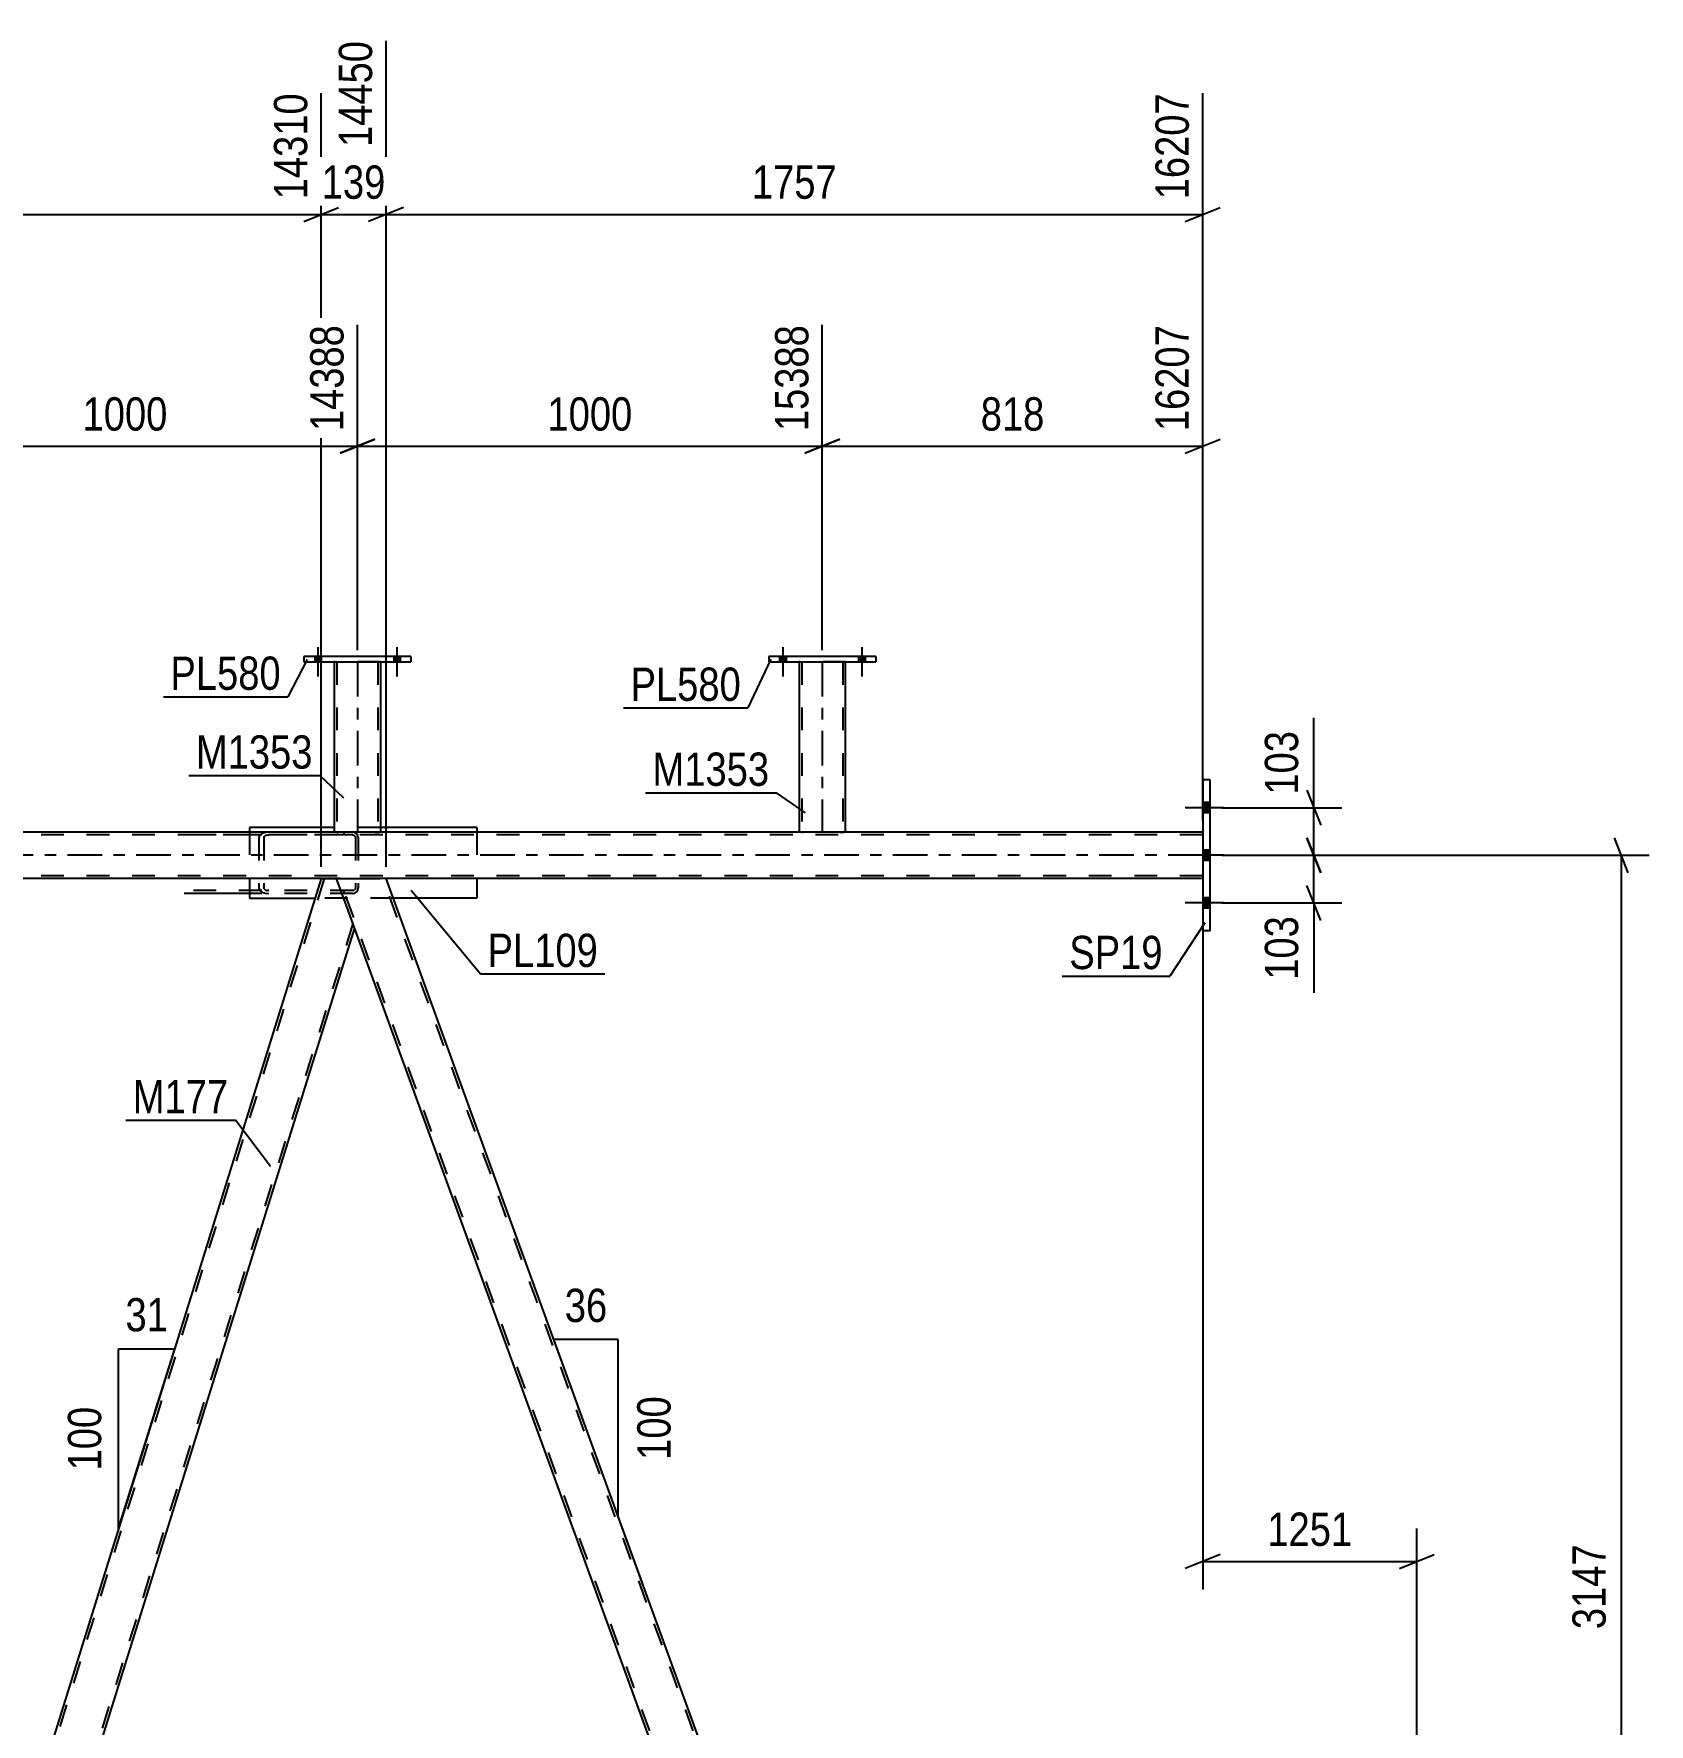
# Model space of a CAD drawing. Header units: millimetres. Extents: x -777 to 412, y -850 to -9.
# Drawn here: x -165.5 to -26.5, y -749.8 to -604.4 of the extents above; entities that cross this region are included whole.
import ezdxf

# ---------------------------------------------------------------- set-up
doc = ezdxf.new("R2010")
doc.units = ezdxf.units.MM
doc.linetypes.add('DXK_LINE_DOT2', pattern=[3.9198, 1.9599, -1.9599])
doc.linetypes.add('DXK_LINE_DOT3', pattern=[5.9187, 2.979, -0.9799, 0.9799, -0.9799])
doc.styles.add('Arial Narrow', font='ARIALN.TTF', dxfattribs={"height": 0.2})

# ---------------------------------------------------------------- blocks, each defined once
blk = doc.blocks.new('Bolt-570390744-7756 - 7739')
at = {"linetype": 'Continuous'}
for points in [[(-100.81, -657.95), (-101.37, -657.95), (-101.37, -658.43), (-100.81, -658.43)], [(-100.81, -657.95), (-101.37, -657.95), (-101.37, -658.43), (-100.81, -658.43)], [(-94.01, -657.95), (-94.57, -657.95), (-94.57, -658.43), (-94.01, -658.43)], [(-94.01, -657.95), (-94.57, -657.95), (-94.57, -658.43), (-94.01, -658.43)]]:
    blk.add_hatch(color=1, dxfattribs=at).paths.add_polyline_path(points)
at = {"color": 1, "linetype": 'Continuous'}
for p, q in [((-101.09, -657.15), (-101.09, -659.67)), ((-101.09, -657.15), (-101.09, -659.67)), ((-94.29, -657.15), (-94.29, -659.67)), ((-94.29, -657.15), (-94.29, -659.67)), ((-101.37, -657.95), (-101.37, -658.43)), ((-101.37, -657.95), (-101.37, -658.43)), ((-100.81, -657.95), (-100.81, -658.43)), ((-100.81, -657.95), (-100.81, -658.43)), ((-94.57, -657.95), (-94.57, -658.43)), ((-94.57, -657.95), (-94.57, -658.43)), ((-94.01, -657.95), (-94.01, -658.43)), ((-94.01, -657.95), (-94.01, -658.43))]:
    blk.add_line(p, q, dxfattribs=at)
blk = doc.blocks.new('Bolt-570390744-7881 - 7739')
at = {"linetype": 'Continuous'}
for points in [[(-64.32, -671.41), (-64.32, -670.53), (-64.96, -670.53), (-64.96, -671.41)], [(-64.32, -671.41), (-64.32, -670.53), (-64.96, -670.53), (-64.96, -671.41)], [(-64.32, -671.41), (-64.32, -670.53), (-64.96, -670.53), (-64.96, -671.41)], [(-64.32, -675.51), (-64.32, -674.63), (-64.96, -674.63), (-64.96, -675.51)], [(-64.32, -675.51), (-64.32, -674.63), (-64.96, -674.63), (-64.96, -675.51)], [(-64.32, -679.61), (-64.32, -678.73), (-64.96, -678.73), (-64.96, -679.61)], [(-64.32, -679.61), (-64.32, -678.73), (-64.96, -678.73), (-64.96, -679.61)], [(-64.32, -679.61), (-64.32, -678.73), (-64.96, -678.73), (-64.96, -679.61)]]:
    blk.add_hatch(color=1, dxfattribs=at).paths.add_polyline_path(points)
at = {"color": 1, "linetype": 'Continuous'}
for p, q in [((-64.32, -670.53), (-64.96, -670.53)), ((-64.32, -670.53), (-64.96, -670.53)), ((-64.32, -670.53), (-64.96, -670.53)), ((-63.16, -670.97), (-66.48, -670.97)), ((-63.16, -670.97), (-66.48, -670.97)), ((-63.16, -670.97), (-66.48, -670.97)), ((-64.32, -671.41), (-64.96, -671.41)), ((-64.32, -671.41), (-64.96, -671.41)), ((-64.32, -671.41), (-64.96, -671.41)), ((-64.32, -674.63), (-64.96, -674.63)), ((-64.32, -674.63), (-64.96, -674.63)), ((-63.16, -675.07), (-66.48, -675.07)), ((-63.16, -675.07), (-66.48, -675.07)), ((-64.32, -675.51), (-64.96, -675.51)), ((-64.32, -675.51), (-64.96, -675.51)), ((-63.16, -679.17), (-66.48, -679.17)), ((-63.16, -679.17), (-66.48, -679.17)), ((-63.16, -679.17), (-66.48, -679.17)), ((-64.32, -678.73), (-64.96, -678.73)), ((-64.32, -678.73), (-64.96, -678.73)), ((-64.32, -678.73), (-64.96, -678.73)), ((-64.32, -679.61), (-64.96, -679.61)), ((-64.32, -679.61), (-64.96, -679.61)), ((-64.32, -679.61), (-64.96, -679.61))]:
    blk.add_line(p, q, dxfattribs=at)
blk = doc.blocks.new('Bolt-570390744-7757 - 7739')
at = {"linetype": 'Continuous'}
for points in [[(-140.81, -657.95), (-141.37, -657.95), (-141.37, -658.43), (-140.81, -658.43)], [(-140.81, -657.95), (-141.37, -657.95), (-141.37, -658.43), (-140.81, -658.43)], [(-134.01, -657.95), (-134.57, -657.95), (-134.57, -658.43), (-134.01, -658.43)], [(-134.01, -657.95), (-134.57, -657.95), (-134.57, -658.43), (-134.01, -658.43)]]:
    blk.add_hatch(color=1, dxfattribs=at).paths.add_polyline_path(points)
at = {"color": 1, "linetype": 'Continuous'}
for p, q in [((-141.09, -657.15), (-141.09, -659.67)), ((-141.09, -657.15), (-141.09, -659.67)), ((-134.29, -657.15), (-134.29, -659.67)), ((-134.29, -657.15), (-134.29, -659.67)), ((-141.37, -657.95), (-141.37, -658.43)), ((-141.37, -657.95), (-141.37, -658.43)), ((-140.81, -657.95), (-140.81, -658.43)), ((-140.81, -657.95), (-140.81, -658.43)), ((-134.57, -657.95), (-134.57, -658.43)), ((-134.57, -657.95), (-134.57, -658.43)), ((-134.01, -657.95), (-134.01, -658.43)), ((-134.01, -657.95), (-134.01, -658.43))]:
    blk.add_line(p, q, dxfattribs=at)
blk = doc.blocks.new('Part-570390744-7952 - 7739')
at = {"color": 2, "linetype": 'Continuous'}
for p, q in [((-139.49, -677.07), (-139.45, -677.07)), ((-139.45, -677.07), (-135.74, -677.07)), ((-135.23, -677.07), (-135.74, -677.07)), ((-91.11, -798.29), (-135.23, -677.07)), ((-95.37, -798.29), (-137.94, -681.32))]:
    blk.add_line(p, q, dxfattribs=at)
at = {"color": 7, "linetype": 'DXK_LINE_DOT2'}
for p, q in [((-137.94, -681.32), (-139.49, -677.07)), ((-95.11, -798.29), (-139.23, -677.07)), ((-91.37, -798.29), (-135.49, -677.07)), ((-135.27, -677.07), (-135.38, -677.07)), ((-135.23, -677.07), (-135.27, -677.07)), ((-95.37, -798.29), (-91.11, -798.29))]:
    blk.add_line(p, q, dxfattribs=at)
blk = doc.blocks.new('Part-570390744-7780 - 7739')
at = {"color": 2, "linetype": 'Continuous'}
for p, q in [((-142.29, -657.95), (-142.29, -658.43)), ((-133.09, -657.95), (-142.29, -657.95)), ((-142.29, -658.43), (-133.09, -658.43)), ((-133.09, -657.95), (-133.09, -658.43))]:
    blk.add_line(p, q, dxfattribs=at)
blk = doc.blocks.new('Part-570390744-7793 - 7739')
at = {"color": 2, "linetype": 'Continuous'}
for p, q in [((-64.96, -668.57), (-64.96, -681.57)), ((-64.32, -668.57), (-64.96, -668.57)), ((-64.32, -681.57), (-64.32, -668.57)), ((-64.32, -681.57), (-64.96, -681.57))]:
    blk.add_line(p, q, dxfattribs=at)
blk = doc.blocks.new('Part-570390744-7859 - 7739')
at = {"color": 7, "linetype": 'DXK_LINE_DOT2'}
for p, q in [((-64.96, -673.31), (-677.44, -673.31)), ((-135.69, -673.07), (-139.69, -673.07)), ((-95.69, -673.07), (-99.69, -673.07)), ((-64.96, -673.07), (-64.96, -677.07)), ((-64.96, -676.83), (-677.44, -676.83)), ((-64.96, -677.07), (-566.48, -677.07)), ((-135.23, -677.07), (-140.81, -677.07))]:
    blk.add_line(p, q, dxfattribs=at)
at = {"color": 2, "linetype": 'Continuous'}
for p, q in [((-139.69, -673.07), (-175.69, -673.07)), ((-99.69, -673.07), (-135.69, -673.07)), ((-64.96, -673.07), (-95.69, -673.07)), ((-140.81, -677.07), (-220.36, -677.07)), ((-64.96, -677.07), (-135.23, -677.07))]:
    blk.add_line(p, q, dxfattribs=at)
at = {"color": 7, "linetype": 'DXK_LINE_DOT3'}
blk.add_line((-64.96, -675.07), (-677.44, -675.07), dxfattribs=at)
blk = doc.blocks.new('Part-570390744-7980 - 7739')
at = {"color": 2, "linetype": 'Continuous'}
for p, q in [((-140.81, -677.07), (-177.51, -794.82)), ((-140.81, -677.07), (-140.77, -677.07)), ((-140.77, -677.07), (-139.49, -677.07)), ((-138.21, -680.58), (-139.49, -677.07)), ((-137.94, -681.32), (-138.21, -680.58)), ((-137.94, -681.32), (-174.4, -798.29)), ((-176.24, -798.29), (-177.51, -794.82))]:
    blk.add_line(p, q, dxfattribs=at)
at = {"color": 7, "linetype": 'DXK_LINE_DOT2'}
for p, q in [((-140.55, -677.07), (-177.37, -795.19)), ((-138.08, -680.95), (-174.65, -798.29)), ((-137.94, -681.32), (-138.11, -680.86)), ((-174.4, -798.29), (-176.24, -798.29))]:
    blk.add_line(p, q, dxfattribs=at)
blk = doc.blocks.new('Part-570390744-8091 - 7739')
at = {"color": 2, "linetype": 'Continuous'}
for p, q in [((-146.98, -672.67), (-146.98, -673.07)), ((-139.69, -672.67), (-146.98, -672.67)), ((-127.41, -672.67), (-135.69, -672.67)), ((-127.41, -672.67), (-127.41, -673.07)), ((-146.98, -677.07), (-146.98, -678.75)), ((-127.41, -677.07), (-127.41, -678.75)), ((-146.98, -678.75), (-141.33, -678.75)), ((-127.41, -678.75), (-134.62, -678.75))]:
    blk.add_line(p, q, dxfattribs=at)
at = {"color": 7, "linetype": 'DXK_LINE_DOT2'}
for p, q in [((-146.98, -673.07), (-146.98, -677.07)), ((-135.69, -672.67), (-139.69, -672.67)), ((-127.41, -673.07), (-127.41, -677.07)), ((-134.62, -678.75), (-141.33, -678.75))]:
    blk.add_line(p, q, dxfattribs=at)
blk = doc.blocks.new('Part-570390744-8157 - 7739')
at = {"color": 2, "linetype": 'Continuous'}
for p, q in [((-139.69, -658.43), (-139.69, -673.07)), ((-135.69, -673.07), (-135.69, -658.43)), ((-136.17, -673.08), (-139.68, -673.08)), ((-135.72, -673.08), (-136.17, -673.08)), ((-135.69, -673.08), (-135.72, -673.08))]:
    blk.add_line(p, q, dxfattribs=at)
at = {"color": 7, "linetype": 'DXK_LINE_DOT2'}
for p, q in [((-135.69, -658.43), (-139.69, -658.43)), ((-139.45, -658.43), (-139.45, -673.08)), ((-135.93, -658.43), (-135.93, -673.08)), ((-139.69, -673.07), (-139.69, -673.08)), ((-139.68, -673.08), (-139.69, -673.08)), ((-139.69, -673.08), (-139.68, -673.08)), ((-139.45, -673.08), (-139.43, -673.08)), ((-139.43, -673.08), (-139.39, -673.08)), ((-139.39, -673.08), (-139.37, -673.08)), ((-136.17, -673.08), (-135.83, -673.08)), ((-135.69, -673.07), (-135.69, -673.08)), ((-135.69, -673.08), (-135.69, -673.07)), ((-135.69, -673.08), (-135.69, -673.08)), ((-135.69, -673.08), (-135.69, -673.08))]:
    blk.add_line(p, q, dxfattribs=at)
at = {"color": 7, "linetype": 'DXK_LINE_DOT3'}
blk.add_line((-137.69, -658.43), (-137.69, -673.08), dxfattribs=at)
blk = doc.blocks.new('Part-570390744-8181 - 7739')
at = {"color": 2, "linetype": 'Continuous'}
for p, q in [((-102.29, -657.95), (-102.29, -658.43)), ((-93.09, -657.95), (-102.29, -657.95)), ((-102.29, -658.43), (-93.09, -658.43)), ((-93.09, -657.95), (-93.09, -658.43))]:
    blk.add_line(p, q, dxfattribs=at)
blk = doc.blocks.new('Part-570390744-8251 - 7739')
at = {"color": 7, "linetype": 'DXK_LINE_DOT2'}
for p, q in [((-138.09, -673.07), (-152.59, -673.07)), ((-138.09, -673.31), (-152.59, -673.31)), ((-146.11, -673.37), (-146.18, -673.55)), ((-145.74, -673.55), (-145.71, -673.46)), ((-145.3, -673.07), (-145.64, -673.11)), ((-145.47, -673.33), (-145.3, -673.31)), ((-138.84, -673.31), (-138.84, -673.07)), ((-137.91, -673.11), (-138.09, -673.07)), ((-138.09, -673.31), (-138, -673.33)), ((-138, -673.33), (-137.93, -673.38)), ((-137.93, -673.38), (-137.88, -673.46)), ((-137.76, -673.21), (-137.91, -673.11)), ((-137.88, -673.46), (-137.86, -673.55)), ((-137.66, -673.37), (-137.76, -673.21)), ((-137.63, -673.55), (-137.66, -673.37)), ((-146.18, -673.55), (-146.18, -677.87)), ((-145.74, -673.55), (-145.74, -677.87)), ((-137.86, -673.55), (-137.86, -677.87)), ((-137.63, -673.55), (-137.63, -677.87)), ((-138.09, -678.11), (-152.59, -678.11)), ((-138.09, -678.35), (-146.98, -678.35)), ((-146.18, -677.87), (-146.11, -678.06)), ((-145.71, -677.97), (-145.74, -677.87)), ((-145.64, -678.32), (-145.3, -678.35)), ((-145.3, -678.11), (-145.47, -678.1)), ((-138.84, -678.35), (-138.84, -678.11)), ((-138, -678.1), (-138.09, -678.11)), ((-138.09, -678.35), (-137.91, -678.32)), ((-137.93, -678.04), (-138, -678.1)), ((-137.88, -677.97), (-137.93, -678.04)), ((-137.91, -678.32), (-137.76, -678.21)), ((-137.86, -677.87), (-137.88, -677.97)), ((-137.76, -678.21), (-137.66, -678.06)), ((-137.66, -678.06), (-137.63, -677.87))]:
    blk.add_line(p, q, dxfattribs=at)
at = {"color": 2, "linetype": 'Continuous'}
blk.add_line((-146.98, -678.35), (-152.59, -678.35), dxfattribs=at)
at = {"color": 7, "linetype": 'DXK_LINE_DOT2'}
for centre, radius, start, end in [((-145.5, -673.92), 0.817, 99.5182, 138.0638), ((-145.4, -673.74), 0.409, 99.5182, 138.0638), ((-145.5, -677.51), 0.817, 221.9363, 260.4819), ((-145.4, -677.69), 0.409, 221.9363, 260.4819)]:
    blk.add_arc(centre, radius, start, end, dxfattribs=at)
blk = doc.blocks.new('Part-570390744-8262 - 7739')
at = {"color": 2, "linetype": 'Continuous'}
for p, q in [((-99.69, -658.43), (-99.69, -673.07)), ((-95.69, -673.07), (-95.69, -658.43)), ((-96.17, -673.08), (-99.68, -673.08)), ((-95.72, -673.08), (-96.17, -673.08)), ((-95.69, -673.08), (-95.72, -673.08))]:
    blk.add_line(p, q, dxfattribs=at)
at = {"color": 7, "linetype": 'DXK_LINE_DOT2'}
for p, q in [((-95.69, -658.43), (-99.69, -658.43)), ((-99.45, -658.43), (-99.45, -673.08)), ((-95.93, -658.43), (-95.93, -673.08)), ((-99.69, -673.07), (-99.69, -673.08)), ((-99.68, -673.08), (-99.69, -673.08)), ((-99.69, -673.08), (-99.68, -673.08)), ((-99.45, -673.08), (-99.43, -673.08)), ((-99.43, -673.08), (-99.39, -673.08)), ((-99.39, -673.08), (-99.37, -673.08)), ((-96.17, -673.08), (-95.83, -673.08)), ((-95.69, -673.07), (-95.69, -673.08)), ((-95.69, -673.08), (-95.69, -673.07)), ((-95.69, -673.08), (-95.69, -673.08)), ((-95.69, -673.08), (-95.69, -673.08))]:
    blk.add_line(p, q, dxfattribs=at)
at = {"color": 7, "linetype": 'DXK_LINE_DOT3'}
blk.add_line((-97.69, -658.43), (-97.69, -673.08), dxfattribs=at)
blk = doc.blocks.new('StraightDimension-570390744-9282 - 7739')
at = {"color": 7, "linetype": 'Continuous'}
for p, q in [((-56, -673.57), (-54.8, -676.57)), ((-63.32, -675.07), (-53, -675.07)), ((-55.4, -679.17), (-55.4, -675.07)), ((-54.8, -680.67), (-56, -677.67)), ((-63.32, -679.17), (-53, -679.17)), ((-55.4, -679.17), (-55.4, -686.91)), ((-55.4, -679.17), (-55.4, -686.91))]:
    blk.add_line(p, q, dxfattribs=at)
at = {"color": 0}
blk.add_wipeout([(-56.15, -679.7), (-60.35, -679.7), (-60.35, -686.38), (-56.15, -686.38)], dxfattribs=at)
at = {"color": 3, "style": 'Arial Narrow'}
blk.add_text('103', height=2.863, rotation=90.0002, dxfattribs=at).set_placement((-56.75, -685.78))
blk = doc.blocks.new('StraightDimension-570390744-9295 - 7739')
at = {"color": 7, "linetype": 'Continuous'}
for p, q in [((-55.4, -670.97), (-55.4, -663.24)), ((-55.4, -670.97), (-55.4, -663.24)), ((-56, -669.47), (-54.8, -672.47)), ((-63.32, -670.97), (-53, -670.97)), ((-55.4, -675.07), (-55.4, -670.97)), ((-54.8, -676.57), (-56, -673.57)), ((-63.32, -675.07), (-53, -675.07))]:
    blk.add_line(p, q, dxfattribs=at)
at = {"color": 0}
blk.add_wipeout([(-56.15, -663.76), (-60.35, -663.76), (-60.35, -670.45), (-56.15, -670.45)], dxfattribs=at)
at = {"color": 3, "style": 'Arial Narrow'}
blk.add_text('103', height=2.863, rotation=90.0002, dxfattribs=at).set_placement((-56.75, -669.85))
blk = doc.blocks.new('StraightDimension-570390744-8601 - 7739')
at = {"color": 7, "linetype": 'Continuous'}
for p, q in [((-135.23, -676.07), (-135.23, -604.98)), ((-64.96, -672.07), (-64.96, -609.48)), ((-133.73, -619.32), (-136.73, -620.52)), ((-66.46, -620.52), (-63.46, -619.32)), ((-135.23, -619.92), (-64.96, -619.92))]:
    blk.add_line(p, q, dxfattribs=at)
at = {"color": 0}
blk.add_wipeout([(-95.84, -619.17), (-95.84, -614.97), (-104.35, -614.97), (-104.35, -619.17)], dxfattribs=at)
at = {"color": 3, "style": 'Arial Narrow'}
blk.add_text('1757', height=2.863, dxfattribs=at).set_placement((-103.75, -618.57))
at = {"color": 0, "linetype": 'Continuous'}
blk.add_wipeout([(-65.56, -608.88), (-69.76, -608.88), (-69.76, -619.22), (-65.56, -619.22)], dxfattribs=at)
at = {"color": 3, "linetype": 'Continuous', "style": 'Arial Narrow'}
blk.add_text('16207', height=2.863, rotation=90.0002, dxfattribs=at).set_placement((-66.16, -618.62))
blk = doc.blocks.new('StraightDimension-570390744-48642 - 7739')
at = {"color": 7, "linetype": 'Continuous'}
for p, q in [((-137.69, -657.43), (-137.69, -629.43)), ((-97.69, -657.43), (-97.69, -629.43)), ((-136.19, -639.27), (-139.19, -640.47)), ((-137.69, -639.87), (-97.69, -639.87)), ((-99.19, -640.47), (-96.19, -639.27))]:
    blk.add_line(p, q, dxfattribs=at)
at = {"color": 0}
blk.add_wipeout([(-113.43, -639.12), (-113.43, -634.92), (-121.94, -634.92), (-121.94, -639.12)], dxfattribs=at)
at = {"color": 3, "style": 'Arial Narrow'}
blk.add_text('1000', height=2.863, dxfattribs=at).set_placement((-121.34, -638.52))
at = {"color": 0, "linetype": 'Continuous'}
blk.add_wipeout([(-98.29, -628.83), (-102.49, -628.83), (-102.49, -639.17), (-98.29, -639.17)], dxfattribs=at)
at = {"color": 3, "linetype": 'Continuous', "style": 'Arial Narrow'}
blk.add_text('15388', height=2.863, rotation=90.0002, dxfattribs=at).set_placement((-98.89, -638.57))
blk = doc.blocks.new('StraightDimension-570390744-8603 - 7739')
at = {"color": 7, "linetype": 'Continuous'}
for p, q in [((-220.36, -676.07), (-220.36, -604.98)), ((-140.81, -676.07), (-140.81, -609.48)), ((-218.86, -619.32), (-221.86, -620.52)), ((-142.31, -620.52), (-139.31, -619.32)), ((-220.36, -619.92), (-140.81, -619.92))]:
    blk.add_line(p, q, dxfattribs=at)
at = {"color": 0}
blk.add_wipeout([(-176.33, -619.17), (-176.33, -614.97), (-184.84, -614.97), (-184.84, -619.17)], dxfattribs=at)
at = {"color": 3, "style": 'Arial Narrow'}
blk.add_text('1989', height=2.863, dxfattribs=at).set_placement((-184.24, -618.57))
at = {"color": 0, "linetype": 'Continuous'}
blk.add_wipeout([(-141.41, -608.88), (-145.61, -608.88), (-145.61, -619.22), (-141.41, -619.22)], dxfattribs=at)
at = {"color": 3, "linetype": 'Continuous', "style": 'Arial Narrow'}
blk.add_text('14310', height=2.863, rotation=90.0002, dxfattribs=at).set_placement((-142.01, -618.62))
blk = doc.blocks.new('StraightDimension-570390744-8596 - 7739')
at = {"color": 7, "linetype": 'Continuous'}
for p, q in [((-28.34, -676.57), (-29.54, -673.57)), ((-63.32, -675.07), (-26.54, -675.07)), ((-28.94, -800.93), (-28.94, -675.07)), ((-29.54, -799.43), (-28.34, -802.43)), ((-44.9, -800.93), (-26.54, -800.93))]:
    blk.add_line(p, q, dxfattribs=at)
at = {"color": 0}
blk.add_wipeout([(-29.69, -733.75), (-33.89, -733.75), (-33.89, -742.26), (-29.69, -742.26)], dxfattribs=at)
at = {"color": 3, "style": 'Arial Narrow'}
blk.add_text('3147', height=2.863, rotation=90.0002, dxfattribs=at).set_placement((-30.29, -741.66))
blk = doc.blocks.new('StraightDimension-570390744-8602 - 7739')
at = {"color": 7, "linetype": 'Continuous'}
for p, q in [((-135.23, -676.07), (-135.23, -604.98)), ((-140.81, -676.07), (-140.81, -609.48)), ((-142.31, -620.52), (-139.31, -619.32)), ((-133.73, -619.32), (-136.73, -620.52)), ((-140.81, -619.92), (-135.23, -619.92))]:
    blk.add_line(p, q, dxfattribs=at)
at = {"color": 0}
blk.add_wipeout([(-134.68, -619.17), (-134.68, -614.97), (-141.36, -614.97), (-141.36, -619.17)], dxfattribs=at)
at = {"color": 3, "style": 'Arial Narrow'}
blk.add_text('139', height=2.863, dxfattribs=at).set_placement((-140.76, -618.57))
at = {"color": 0, "linetype": 'Continuous'}
blk.add_wipeout([(-135.83, -604.38), (-140.03, -604.38), (-140.03, -614.72), (-135.83, -614.72)], dxfattribs=at)
at = {"color": 3, "linetype": 'Continuous', "style": 'Arial Narrow'}
blk.add_text('14450', height=2.863, rotation=90.0002, dxfattribs=at).set_placement((-136.43, -614.12))
blk = doc.blocks.new('AngleDimension-570390744-9314 - 7739')
at = {"color": 7, "linetype": 'Continuous'}
for p, q in [((-158.24, -717.53), (-153.41, -717.53)), ((-158.24, -732.99), (-153.41, -717.53)), ((-158.24, -732.99), (-158.24, -717.53)), ((-155.18, -723.19), (-153.41, -717.53))]:
    blk.add_line(p, q, dxfattribs=at)
at = {"color": 0}
for points in [[(-153.4, -716.63), (-153.4, -712.43), (-158.25, -712.43), (-158.25, -716.63)], [(-159.14, -721.92), (-163.34, -721.92), (-163.34, -728.6), (-159.14, -728.6)]]:
    blk.add_wipeout(points, dxfattribs=at)
at = {"color": 3, "style": 'Arial Narrow'}
blk.add_text('31', height=2.863, dxfattribs=at).set_placement((-157.65, -716.03))
blk.add_text('100', height=2.863, rotation=90.0002, dxfattribs=at).set_placement((-159.74, -728))
blk = doc.blocks.new('AngleDimension-570390744-9328 - 7739')
at = {"color": 7, "linetype": 'Continuous'}
for p, q in [((-115.25, -716.73), (-120.79, -716.73)), ((-115.25, -731.96), (-120.79, -716.73)), ((-115.25, -731.96), (-115.25, -716.73)), ((-113.17, -737.69), (-115.25, -731.96))]:
    blk.add_line(p, q, dxfattribs=at)
at = {"color": 0}
for points in [[(-115.6, -715.83), (-115.6, -711.63), (-120.45, -711.63), (-120.45, -715.83)], [(-110.15, -721), (-114.35, -721), (-114.35, -727.69), (-110.15, -727.69)]]:
    blk.add_wipeout(points, dxfattribs=at)
at = {"color": 3, "style": 'Arial Narrow'}
blk.add_text('36', height=2.863, dxfattribs=at).set_placement((-119.85, -715.23))
blk.add_text('100', height=2.863, rotation=90.0002, dxfattribs=at).set_placement((-110.75, -727.09))
blk = doc.blocks.new('StraightDimension-570390744-48641 - 7739')
at = {"color": 7, "linetype": 'Continuous'}
for p, q in [((-97.69, -657.43), (-97.69, -629.43)), ((-64.96, -672.07), (-64.96, -629.43)), ((-96.19, -639.27), (-99.19, -640.47)), ((-97.69, -639.87), (-64.96, -639.87)), ((-66.46, -640.47), (-63.46, -639.27))]:
    blk.add_line(p, q, dxfattribs=at)
at = {"color": 0}
blk.add_wipeout([(-77.98, -639.12), (-77.98, -634.92), (-84.66, -634.92), (-84.66, -639.12)], dxfattribs=at)
at = {"color": 3, "style": 'Arial Narrow'}
blk.add_text('818', height=2.863, dxfattribs=at).set_placement((-84.06, -638.52))
at = {"color": 0, "linetype": 'Continuous'}
blk.add_wipeout([(-65.56, -628.83), (-69.76, -628.83), (-69.76, -639.17), (-65.56, -639.17)], dxfattribs=at)
at = {"color": 3, "linetype": 'Continuous', "style": 'Arial Narrow'}
blk.add_text('16207', height=2.863, rotation=90.0002, dxfattribs=at).set_placement((-66.16, -638.57))
blk = doc.blocks.new('StraightDimension-570390744-48643 - 7739')
at = {"color": 7, "linetype": 'Continuous'}
for p, q in [((-177.69, -657.43), (-177.69, -629.43)), ((-137.69, -657.43), (-137.69, -629.43)), ((-176.19, -639.27), (-179.19, -640.47)), ((-177.69, -639.87), (-137.69, -639.87)), ((-139.19, -640.47), (-136.19, -639.27))]:
    blk.add_line(p, q, dxfattribs=at)
at = {"color": 0}
blk.add_wipeout([(-153.43, -639.12), (-153.43, -634.92), (-161.94, -634.92), (-161.94, -639.12)], dxfattribs=at)
at = {"color": 3, "style": 'Arial Narrow'}
blk.add_text('1000', height=2.863, dxfattribs=at).set_placement((-161.34, -638.52))
at = {"color": 0, "linetype": 'Continuous'}
blk.add_wipeout([(-138.29, -628.83), (-142.49, -628.83), (-142.49, -639.17), (-138.29, -639.17)], dxfattribs=at)
at = {"color": 3, "linetype": 'Continuous', "style": 'Arial Narrow'}
blk.add_text('14388', height=2.863, rotation=90.0002, dxfattribs=at).set_placement((-138.89, -638.57))
blk = doc.blocks.new('StraightDimension-570390744-60743 - 7739')
at = {"color": 7, "linetype": 'Continuous'}
for p, q in [((-64.96, -678.07), (-64.96, -738.24)), ((-46.54, -797.29), (-46.54, -732.99)), ((-63.46, -735.24), (-66.46, -736.44)), ((-64.96, -735.84), (-46.54, -735.84)), ((-48.04, -736.44), (-45.04, -735.24))]:
    blk.add_line(p, q, dxfattribs=at)
at = {"color": 0}
blk.add_wipeout([(-51.49, -735.09), (-51.49, -730.89), (-60, -730.89), (-60, -735.09)], dxfattribs=at)
at = {"color": 3, "style": 'Arial Narrow'}
blk.add_text('1251', height=2.863, dxfattribs=at).set_placement((-59.4, -734.49))
blk = doc.blocks.new('Mark-570390744-8153 - 7739')
at = {"color": 0}
blk.add_wipeout([(-141.53, -667.61), (-141.53, -664.61), (-151.59, -664.61), (-151.59, -667.61)], dxfattribs=at)
blk.add_wipeout([(-141.53, -667.61), (-141.53, -664.61), (-151.59, -664.61), (-151.59, -667.61)], dxfattribs=at)
at = {"color": 30, "linetype": 'Continuous'}
for p in [(-152.19, -668.21), (-138.87, -670.14)]:
    blk.add_line(p, (-140.93, -668.21), dxfattribs=at)
at = {"color": 3, "style": 'Arial Narrow'}
blk.add_text('M1353', height=2.863, dxfattribs=at).set_placement((-151.59, -667.61))
blk = doc.blocks.new('Mark-570390744-7776 - 7739')
at = {"color": 0}
blk.add_wipeout([(-144.28, -660.83), (-144.28, -657.83), (-153.78, -657.83), (-153.78, -660.83)], dxfattribs=at)
blk.add_wipeout([(-144.28, -660.83), (-144.28, -657.83), (-153.78, -657.83), (-153.78, -660.83)], dxfattribs=at)
at = {"color": 30, "linetype": 'Continuous'}
for p in [(-142.02, -658.21), (-154.38, -661.43)]:
    blk.add_line(p, (-143.68, -661.43), dxfattribs=at)
at = {"color": 3, "style": 'Arial Narrow'}
blk.add_text('PL580', height=2.863, dxfattribs=at).set_placement((-153.78, -660.83))
blk = doc.blocks.new('Mark-570390744-8177 - 7739')
at = {"color": 0}
blk.add_wipeout([(-104.69, -661.78), (-104.69, -658.78), (-114.19, -658.78), (-114.19, -661.78)], dxfattribs=at)
blk.add_wipeout([(-104.69, -661.78), (-104.69, -658.78), (-114.19, -658.78), (-114.19, -661.78)], dxfattribs=at)
at = {"color": 30, "linetype": 'Continuous'}
for p in [(-102.12, -658.19), (-114.79, -662.38)]:
    blk.add_line(p, (-104.09, -662.38), dxfattribs=at)
at = {"color": 3, "style": 'Arial Narrow'}
blk.add_text('PL580', height=2.863, dxfattribs=at).set_placement((-114.19, -661.78))
blk = doc.blocks.new('Mark-570390744-7789 - 7739')
at = {"color": 0}
blk.add_wipeout([(-68.4, -684.86), (-68.4, -681.86), (-76.44, -681.86), (-76.44, -684.86)], dxfattribs=at)
blk.add_wipeout([(-68.4, -684.86), (-68.4, -681.86), (-76.44, -681.86), (-76.44, -684.86)], dxfattribs=at)
at = {"color": 30, "linetype": 'Continuous'}
for p in [(-64.79, -680.89), (-77.04, -685.46)]:
    blk.add_line(p, (-67.8, -685.46), dxfattribs=at)
at = {"color": 3, "style": 'Arial Narrow'}
blk.add_text('SP19', height=2.863, dxfattribs=at).set_placement((-76.44, -684.86))
blk = doc.blocks.new('Mark-570390744-8258 - 7739')
at = {"color": 0}
blk.add_wipeout([(-102.24, -669.09), (-102.24, -666.09), (-112.3, -666.09), (-112.3, -669.09)], dxfattribs=at)
blk.add_wipeout([(-102.24, -669.09), (-102.24, -666.09), (-112.3, -666.09), (-112.3, -669.09)], dxfattribs=at)
at = {"color": 30, "linetype": 'Continuous'}
for p in [(-112.9, -669.69), (-99.15, -671.42)]:
    blk.add_line(p, (-101.64, -669.69), dxfattribs=at)
at = {"color": 3, "style": 'Arial Narrow'}
blk.add_text('M1353', height=2.863, dxfattribs=at).set_placement((-112.3, -669.09))
blk = doc.blocks.new('Mark-570390744-7976 - 7739')
at = {"color": 0}
blk.add_wipeout([(-148.79, -697.26), (-148.79, -694.26), (-157.02, -694.26), (-157.02, -697.26)], dxfattribs=at)
blk.add_wipeout([(-148.79, -697.26), (-148.79, -694.26), (-157.02, -694.26), (-157.02, -697.26)], dxfattribs=at)
at = {"color": 30, "linetype": 'Continuous'}
for p in [(-157.62, -697.86), (-145.18, -701.85)]:
    blk.add_line(p, (-148.19, -697.86), dxfattribs=at)
at = {"color": 3, "style": 'Arial Narrow'}
blk.add_text('M177', height=2.863, dxfattribs=at).set_placement((-157.02, -697.26))
blk = doc.blocks.new('Mark-570390744-8087 - 7739')
at = {"color": 0}
blk.add_wipeout([(-116.99, -684.68), (-116.99, -681.68), (-126.49, -681.68), (-126.49, -684.68)], dxfattribs=at)
blk.add_wipeout([(-116.99, -684.68), (-116.99, -681.68), (-126.49, -681.68), (-126.49, -684.68)], dxfattribs=at)
at = {"color": 30, "linetype": 'Continuous'}
for p, q in [((-133.07, -678.08), (-127.09, -685.28)), ((-127.09, -685.28), (-116.39, -685.28))]:
    blk.add_line(p, q, dxfattribs=at)
at = {"color": 3, "style": 'Arial Narrow'}
blk.add_text('PL109', height=2.863, dxfattribs=at).set_placement((-126.49, -684.68))

msp = doc.modelspace()

# ---------------------------------------------------------------- block references
for name in ['Bolt-570390744-7757 - 7739', 'Bolt-570390744-7756 - 7739', 'Part-570390744-7780 - 7739', 'Part-570390744-8157 - 7739', 'Part-570390744-8181 - 7739', 'Part-570390744-8262 - 7739', 'Part-570390744-7793 - 7739', 'Bolt-570390744-7881 - 7739', 'Part-570390744-7859 - 7739', 'Part-570390744-8251 - 7739', 'Part-570390744-8091 - 7739', 'Part-570390744-7980 - 7739', 'Part-570390744-7952 - 7739']:
    msp.add_blockref(name, (0, 0))

# ---------------------------------------------------------------- next in the draw order: block references
for name in ['StraightDimension-570390744-9282 - 7739', 'Mark-570390744-8087 - 7739', 'Mark-570390744-7976 - 7739', 'AngleDimension-570390744-9314 - 7739', 'AngleDimension-570390744-9328 - 7739']:
    msp.add_blockref(name, (0, 0))

# ---------------------------------------------------------------- next in the draw order: block references
msp.add_blockref('StraightDimension-570390744-9295 - 7739', (0, 0))

# ---------------------------------------------------------------- next in the draw order: block references
msp.add_blockref('StraightDimension-570390744-8601 - 7739', (0, 0))

# ---------------------------------------------------------------- next in the draw order: block references
for name in ['StraightDimension-570390744-48642 - 7739', 'Mark-570390744-8177 - 7739', 'StraightDimension-570390744-8596 - 7739']:
    msp.add_blockref(name, (0, 0))

# ---------------------------------------------------------------- next in the draw order: block references
for name in ['StraightDimension-570390744-8603 - 7739', 'StraightDimension-570390744-48641 - 7739', 'StraightDimension-570390744-60743 - 7739']:
    msp.add_blockref(name, (0, 0))

# ---------------------------------------------------------------- next in the draw order: block references
for name in ['StraightDimension-570390744-8602 - 7739', 'Mark-570390744-8258 - 7739', 'Mark-570390744-7789 - 7739']:
    msp.add_blockref(name, (0, 0))

# ---------------------------------------------------------------- next in the draw order: block references
for name in ['StraightDimension-570390744-48643 - 7739', 'Mark-570390744-8153 - 7739']:
    msp.add_blockref(name, (0, 0))

# ---------------------------------------------------------------- next in the draw order: block references
msp.add_blockref('Mark-570390744-7776 - 7739', (0, 0))

doc.saveas('drawing.dxf')
